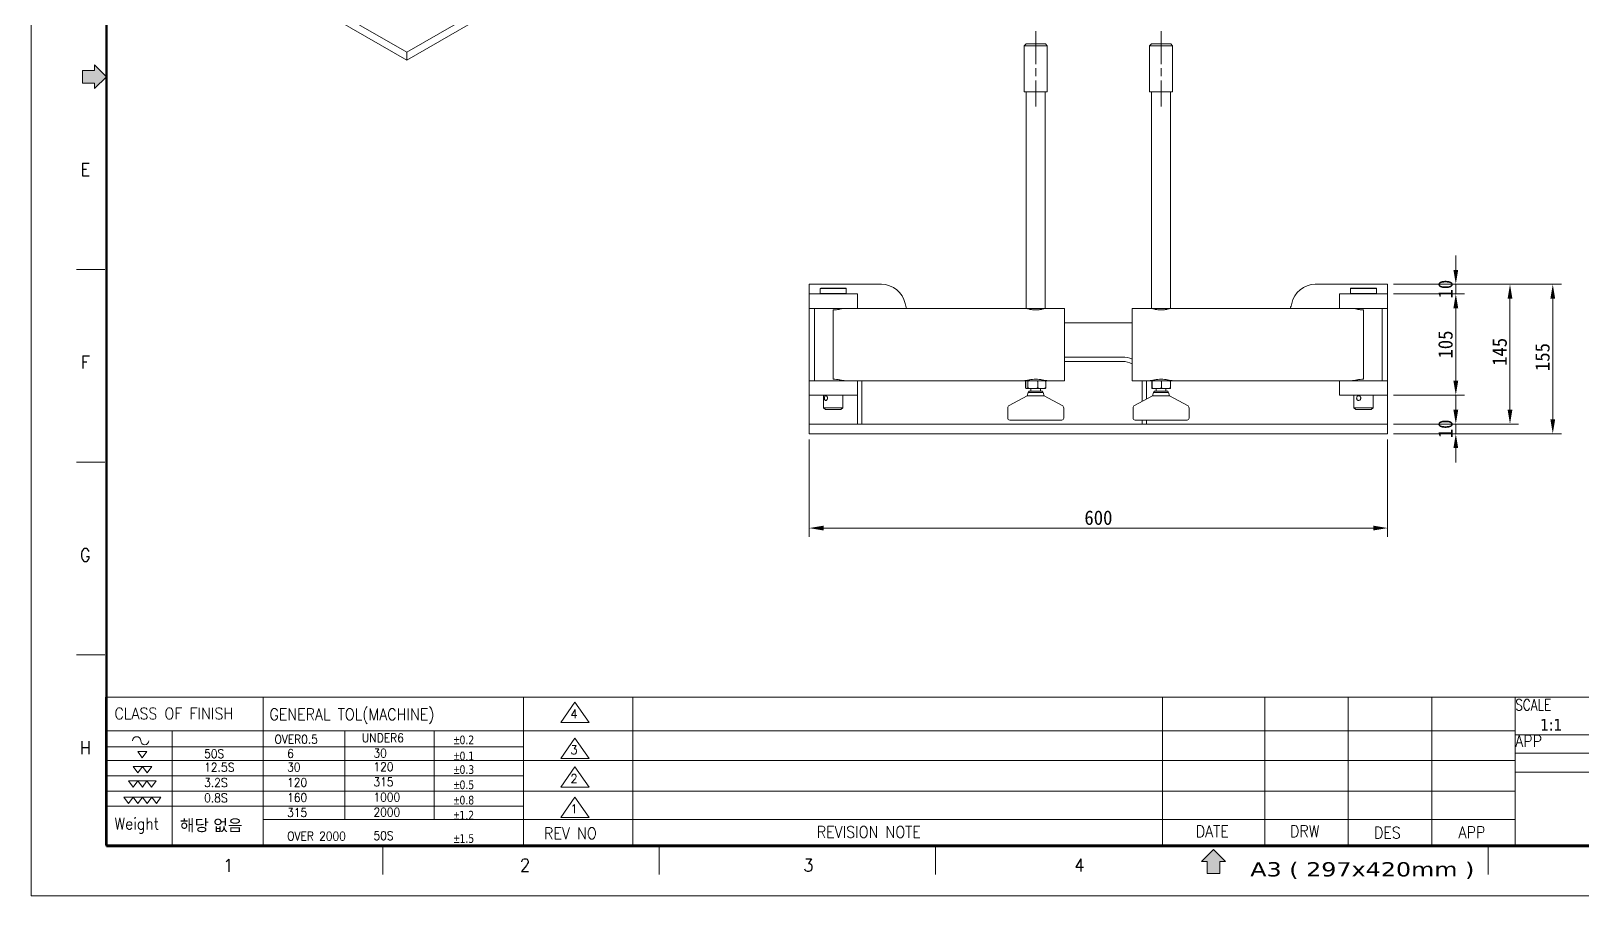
# Model space of a CAD drawing. Header units: millimetres. Extents: x 36 to 2484, y 36 to 1746.
# Drawn here: x 36 to 1646, y 36 to 933 of the extents above; entities that cross this region are included whole.
import ezdxf
from ezdxf.enums import TextEntityAlignment as Align

# ---------------------------------------------------------------- set-up
doc = ezdxf.new("R2010")
doc.units = ezdxf.units.MM
doc.header["$LTSCALE"] = 6
doc.linetypes.add('CHAIN', pattern=[0.3543, 0.2362, -0.0295, 0.0591, -0.0295])
doc.layers.get('0').update_dxf_attribs({"lineweight": 18})
for name, color, linetype, lineweight in [('SkizziergeometrieWIN-ISO', 7, 'Continuous', 50), ('가는실선_A4', 7, 'Continuous', 5), ('굵은실선_A3', 7, 'Continuous', 18), ('제목(ISO)', 7, 'Continuous', 50)]:
    doc.layers.add(name, color=color, linetype=linetype, lineweight=lineweight)
doc.layers.add('가는실선_A3', color=9, linetype='Continuous', lineweight=5, true_color=0x808080)
doc.layers.add('가는실선중심선_A3', color=1, linetype='Continuous', lineweight=5, true_color=0xff0000)
doc.styles.add('ROMANC_61', font='ROMANC.shx')
doc.styles.add('치수문자_A3(2.5)', font='')
doc.styles.add('텍스트 스타일12', font='tahoma.ttf')
doc.styles.add('텍스트 스타일171', font='ROMANC.shx', dxfattribs={"width": 0.9})
doc.styles.add('텍스트 스타일211', font='ROMANC.shx', dxfattribs={"width": 0.9})
doc.styles.add('텍스트 스타일213', font='RomanC.shx', dxfattribs={"width": 0.9})
doc.styles.add('텍스트 스타일36', font='ROMANC.shx', dxfattribs={"width": 0.941937})
doc.styles.add('텍스트 스타일42', font='tahoma.ttf', dxfattribs={"width": 1.378837})
doc.styles.add('텍스트 스타일65', font='romans.shx', dxfattribs={"width": 0.8})
doc.styles.get('치수문자_A3(2.5)').set_extended_font_data('GulimChe')
doc.dimstyles.new('치수_A3(2.5)', dxfattribs={"dimscale": 6, "dimtxt": 2.5, "dimasz": 2.5, "dimexe": 1.5, "dimexo": 1, "dimgap": 0.5, "dimtad": 1, "dimtoh": 1, "dimdec": 1, "dimrnd": 1e-08, "dimdsep": 46, "dimtxsty": '치수문자_A3(2.5)', "dimcen": 0.09, "dimdle": 10, "dimclrd": 8, "dimclre": 8, "dimclrt": 7, "dimadec": 1, "dimazin": 2, "dimtfac": 0.8, "dimtmove": 0, "dimatfit": 3, "dimfxl": 1, "dimtolj": 1, "dimtzin": 0, "dimlwd": -1, "dimlwe": -1, "dimarcsym": 0})

# ---------------------------------------------------------------- blocks, each defined once
blk = doc.blocks.new('경계 A3_경계')
blk.add_hatch(color=7).paths.add_polyline_path([(211.52, 9.9), (211.52, 11.96), (212.48, 11.96), (210.42, 14.01), (208.36, 11.96), (209.32, 11.96), (209.32, 9.9)])
at = {"layer": '가는실선_A3'}
blk.add_hatch(color=7, dxfattribs=at).paths.add_polyline_path([(14.9, 148.76), (14.9, 146.56), (16.96, 146.56), (16.96, 145.6), (19.02, 147.66), (16.96, 149.72), (16.96, 148.76)])
at = {"color": 7}
for p, q in [((16.96, 148.76), (14.9, 148.76)), ((14.9, 148.76), (14.9, 146.56)), ((16.96, 149.72), (16.96, 148.76)), ((19.02, 147.66), (16.96, 149.72)), ((16.96, 145.6), (19.02, 147.66)), ((14.9, 146.56), (16.96, 146.56)), ((16.96, 146.56), (16.96, 145.6)), ((210.42, 14.01), (208.36, 11.96)), ((212.48, 11.96), (210.42, 14.01)), ((208.36, 11.96), (209.32, 11.96)), ((209.32, 11.96), (209.32, 9.9)), ((211.52, 9.9), (211.52, 11.96)), ((211.52, 11.96), (212.48, 11.96)), ((209.32, 9.9), (211.52, 9.9))]:
    blk.add_line(p, q, dxfattribs=at)
for p, q in [((210.42, 14.01), (208.36, 11.96)), ((212.48, 11.96), (210.42, 14.01)), ((208.36, 11.96), (209.32, 11.96)), ((209.32, 11.96), (209.32, 9.9)), ((211.52, 9.9), (211.52, 11.96)), ((211.52, 11.96), (212.48, 11.96)), ((209.32, 9.9), (211.52, 9.9))]:
    blk.add_line(p, q)
at = {"layer": 'SkizziergeometrieWIN-ISO', "lineweight": 18}
for p, q in [((6, 6), (6, 291)), ((414, 6), (6, 6))]:
    blk.add_line(p, q, dxfattribs=at)
at = {"layer": '가는실선_A3', "color": 7, "lineweight": 60}
for p, q in [((19.02, 281.16), (19.02, 14.6)), ((19.02, 14.6), (401.22, 14.6))]:
    blk.add_line(p, q, dxfattribs=at)
at = {"layer": '가는실선_A3', "color": 7}
for p, q in [((14.9, 148.76), (16.96, 148.76)), ((14.9, 146.56), (14.9, 148.76)), ((16.96, 148.76), (16.96, 149.72)), ((16.96, 149.72), (19.02, 147.66)), ((19.02, 147.66), (16.96, 145.6)), ((16.96, 146.56), (14.9, 146.56)), ((16.96, 145.6), (16.96, 146.56)), ((18.75, 114.34), (13.85, 114.34)), ((18.75, 81.02), (13.85, 81.02)), ((18.75, 47.7), (13.85, 47.7)), ((18.75, 47.7), (13.85, 47.7)), ((66.79, 14.6), (66.79, 9.7)), ((66.79, 14.6), (66.79, 9.7)), ((114.57, 14.6), (114.57, 9.7)), ((162.34, 14.6), (162.34, 9.7)), ((257.9, 14.6), (257.9, 9.7))]:
    blk.add_line(p, q, dxfattribs=at)
at = {"layer": '가는실선_A3', "color": 7, "style": '텍스트 스타일36', "width": 0.941937}
for s, p in [('E', (15.38, 131.6)), ('F', (15.38, 98.28)), ('G', (15.38, 64.96)), ('H', (15.38, 31.64)), ('1', (40.11, 11.29)), ('2', (91.4, 11.34)), ('3', (140.38, 11.34)), ('4', (187.21, 11.34))]:
    blk.add_text(s, height=2.2, dxfattribs=at).set_placement(p, align=Align.MIDDLE_CENTER)
at = {"layer": '가는실선_A3', "color": 7, "style": '텍스트 스타일42', "width": 1.378315}
blk.add_text('A3 ( 297x420mm )', height=2.463, dxfattribs=at).set_placement((216.76, 9.38), (255.51, 9.38), align=Align.FIT)
blk = doc.blocks.new('제목 블록 A3_표제란')
at = {"layer": '가는실선_A4', "lineweight": 13}
for p, q in [((25.42, 38.66), (269.12, 38.66)), ((208.17, 38.66), (208.17, 13.12)), ((269.12, 38.66), (407.77, 38.63)), ((25.42, 32.81), (269.12, 32.81))]:
    blk.add_line(p, q, dxfattribs=at)
at = {"layer": '가는실선_A4'}
for p, q in [((25.42, 13.12), (25.42, 38.66)), ((52.65, 38.66), (52.65, 13.12)), ((97.69, 38.66), (97.69, 13.12)), ((106.58, 37.75), (104.15, 34.26)), ((109.02, 34.26), (106.58, 37.75)), ((116.56, 13.12), (116.56, 38.69)), ((225.83, 38.66), (225.83, 12.86)), ((240.26, 38.66), (240.26, 12.86)), ((254.69, 38.66), (254.69, 13.12)), ((36.93, 32.81), (36.93, 19.82)), ((66.8, 32.81), (66.8, 17.47)), ((82.25, 32.81), (82.25, 17.47)), ((104.15, 34.26), (109.02, 34.26)), ((97.69, 30.03), (25.42, 30.03)), ((106.58, 31.55), (104.15, 28.06)), ((109.02, 28.06), (106.58, 31.55)), ((30.98, 29.24), (32.59, 29.24)), ((31.78, 28.13), (30.98, 29.24)), ((32.59, 29.24), (31.78, 28.13)), ((104.15, 28.06), (109.02, 28.06)), ((97.69, 25.05), (25.42, 25.05)), ((29.38, 24.16), (30.98, 24.16)), ((30.18, 23.05), (29.38, 24.16)), ((30.98, 24.16), (30.18, 23.05)), ((30.19, 26.66), (31.8, 26.66)), ((30.99, 25.55), (30.19, 26.66)), ((30.98, 24.16), (32.59, 24.16)), ((31.79, 23.05), (30.98, 24.16)), ((31.8, 26.66), (30.99, 25.55)), ((32.59, 24.16), (31.79, 23.05)), ((31.8, 26.66), (33.4, 26.66)), ((32.6, 25.55), (31.8, 26.66)), ((32.59, 24.16), (34.2, 24.16)), ((33.39, 23.05), (32.59, 24.16)), ((33.4, 26.66), (32.6, 25.55)), ((34.2, 24.16), (33.39, 23.05)), ((106.58, 26.57), (104.15, 23.08)), ((109.02, 23.08), (106.58, 26.57)), ((104.15, 23.08), (109.02, 23.08)), ((97.69, 19.82), (25.42, 19.82)), ((28.59, 21.34), (30.19, 21.34)), ((29.39, 20.23), (28.59, 21.34)), ((30.19, 21.34), (29.39, 20.23)), ((30.19, 21.34), (31.8, 21.34)), ((31, 20.23), (30.19, 21.34)), ((31.8, 21.34), (31, 20.23)), ((31.8, 21.34), (33.41, 21.34)), ((32.6, 20.23), (31.8, 21.34)), ((33.41, 21.34), (32.6, 20.23)), ((33.41, 21.34), (35.01, 21.34)), ((34.21, 20.23), (33.41, 21.34)), ((35.01, 21.34), (34.21, 20.23)), ((36.93, 19.82), (36.93, 13.12)), ((106.58, 21.34), (104.15, 17.85)), ((109.02, 17.85), (106.58, 21.34)), ((104.15, 17.85), (109.02, 17.85)), ((25.42, 13.12), (407.76, 13.12)), ((208.17, 13.12), (25.42, 13.12))]:
    blk.add_line(p, q, dxfattribs=at)
at = {"layer": '가는실선_A4', "color": 7}
for p, q in [((269.12, 13.12), (269.12, 38.66)), ((269.12, 32.15), (407.77, 32.15)), ((269.09, 27.68), (25.42, 27.68)), ((407.76, 25.66), (269.12, 25.66)), ((269.12, 22.4), (25.42, 22.4)), ((269.12, 17.47), (52.65, 17.47))]:
    blk.add_line(p, q, dxfattribs=at)
at = {"layer": '가는실선_A4'}
for centre, start, end in [((30.81, 31.11), 0, 180), ((32.21, 31.11), 180, 0)]:
    blk.add_arc(centre, 0.698, start, end, dxfattribs=at)
at = {"layer": '제목(ISO)', "color": 208, "lineweight": 5, "true_color": 0x400040}
blk.add_line((269.12, 28.95), (319.29, 28.95), dxfattribs=at)
at = {"layer": '가는실선_A3', "color": 7, "style": '텍스트 스타일12'}
blk.add_attdef('질량\\P1;_001', (38.29, 15.49), '', height=2, dxfattribs=at)
at = {"layer": '가는실선_A4', "color": 7}
for s, height, style, width, p in [('SCALE', 1.911, '텍스트 스타일65', 0.8, (269.12, 36.36)), ('CLASS OF FINISH', 2, '텍스트 스타일171', 0.9, (26.97, 34.81)), ('GENERAL TOL(MACHINE)', 2, '텍스트 스타일171', 0.9, (53.76, 34.67)), ('4', 1.5, '텍스트 스타일211', 0.9, (105.83, 34.98)), ('UNDER6', 1.5, '텍스트 스타일211', 0.9, (69.75, 30.85)), ('50S', 1.5, '텍스트 스타일211', 0.9, (42.49, 28.11)), ('OVER0.5', 1.5, '텍스트 스타일211', 0.9, (54.63, 30.6)), ('6', 1.5, '텍스트 스타일211', 0.9, (56.81, 28.15)), ('30', 1.5, '텍스트 스타일211', 0.9, (71.73, 28.22)), ('3', 1.5, '텍스트 스타일211', 0.9, (105.83, 28.78)), ('APP', 2, '텍스트 스타일171', 0.9, (269.12, 30.05)), ('12.5S', 1.5, '텍스트 스타일211', 0.9, (42.49, 25.76)), ('30', 1.5, '텍스트 스타일211', 0.9, (56.81, 25.8)), ('120', 1.5, '텍스트 스타일211', 0.9, (71.73, 25.86)), ('3.2S', 1.5, '텍스트 스타일211', 0.9, (42.49, 23.12)), ('120', 1.5, '텍스트 스타일211', 0.9, (56.81, 23.16)), ('315', 1.5, '텍스트 스타일211', 0.9, (71.73, 23.23)), ('2', 1.5, '텍스트 스타일211', 0.9, (105.83, 23.8)), ('0.8S', 1.5, '텍스트 스타일211', 0.9, (42.49, 20.48)), ('160', 1.5, '텍스트 스타일211', 0.9, (56.81, 20.52)), ('1000', 1.5, '텍스트 스타일213', 0.9, (71.72, 20.59)), ('315', 1.5, '텍스트 스타일213', 0.9, (56.81, 17.94)), ('2000', 1.5, '텍스트 스타일211', 0.9, (71.72, 18.01)), ('1', 1.5, '텍스트 스타일211', 0.9, (105.83, 18.57)), ('Weight', 2, '텍스트 스타일171', 0.9, (26.97, 15.76)), ('REV NO', 2, '텍스트 스타일171', 0.9, (101.23, 14.1)), ('REVISION NOTE', 2, '텍스트 스타일171', 0.9, (148.38, 14.33)), ('DATE', 2, '텍스트 스타일171', 0.9, (213.9, 14.44)), ('DRW', 2, '텍스트 스타일171', 0.9, (230.19, 14.46)), ('DES', 2, '텍스트 스타일171', 0.9, (244.7, 14.2)), ('APP', 2, '텍스트 스타일171', 0.9, (259.32, 14.27)), ('OVER 2000', 1.5, '텍스트 스타일211', 0.9, (56.81, 13.87)), ('50S', 1.5, '텍스트 스타일211', 0.9, (71.73, 13.94))]:
    blk.add_text(s, height=height, dxfattribs=dict(at, style=style, width=width)).set_placement(p)
at = {"layer": '가는실선_A4', "color": 7, "char_height": 1.5, "attachment_point": 7, "style": 'ROMANC_61'}
for s, insert in [('\\fAIGDT|b0|i0;\\W0.90;\\H1.5000;`\\fTahoma|b0|i0;\\W0.90;\\H1.5000;0.2', (85.63, 30.47)), ('\\fAIGDT|b0|i0;\\W0.90;\\H1.5000;`\\fTahoma|b0|i0;\\W0.90;\\H1.5000;0.1', (85.63, 27.69)), ('\\fAIGDT|b0|i0;\\W0.90;\\H1.5000;`\\fTahoma|b0|i0;\\W0.90;\\H1.5000;0.3', (85.63, 25.34)), ('\\fAIGDT|b0|i0;\\W0.90;\\H1.5000;`\\fTahoma|b0|i0;\\W0.90;\\H1.5000;0.5', (85.63, 22.71)), ('\\fAIGDT|b0|i0;\\W0.90;\\H1.5000;`\\fTahoma|b0|i0;\\W0.90;\\H1.5000;0.8', (85.62, 20.06)), ('\\fAIGDT|b0|i0;\\W0.90;\\H1.5000;`\\fTahoma|b0|i0;\\W0.90;\\H1.5000;1.2', (85.62, 17.48)), ('\\fAIGDT|b0|i0;\\W0.90;\\H1.5000;`\\fTahoma|b0|i0;\\W0.90;\\H1.5000;1.5', (85.63, 13.42))]:
    blk.add_mtext(s, dxfattribs=dict(at, insert=insert))
at = {"layer": '가는실선_A4', "color": 7, "style": '텍스트 스타일12'}
blk.add_attdef('SCALE_001', (273.43, 32.87), '', height=2, dxfattribs=at)
blk.add_attdef('설명', text='', height=2, dxfattribs=at).set_placement((331.27, 35.73), align=Align.MIDDLE_LEFT)
blk.add_attdef('프로젝트', text='', height=2, dxfattribs=at).set_placement((340.77, 28.27), align=Align.MIDDLE_CENTER)
at = {"layer": '가는실선_A4', "style": '텍스트 스타일12'}
blk.add_attdef('리비전_번호', text='', height=2, dxfattribs=at).set_placement((388.38, 15.27), align=Align.MIDDLE_CENTER)
at = {"layer": '제목(ISO)', "style": '텍스트 스타일12'}
for tag, p in [('관리자', (373.93, 36.39)), ('공급업자', (383.08, 28.64))]:
    blk.add_attdef(tag, text='', height=2, dxfattribs=at).set_placement(p, align=Align.TOP_LEFT)
blk = doc.blocks.new('*D16')
at = {"layer": 'Defpoints', "color": 0, "transparency": 16777216}
for p in [(843.1, 515.6), (1443.1, 515.6), (1443.1, 417.7)]:
    blk.add_point(p, dxfattribs=at)
at = {"layer": '가는실선_A4', "color": 8, "transparency": 16777216}
for p, q in [((843.1, 509.6), (843.1, 408.7)), ((1443.1, 509.6), (1443.1, 408.7)), ((858.1, 417.7), (1428.1, 417.7))]:
    blk.add_line(p, q, dxfattribs=at)
for points in [[(858.1, 420.2), (858.1, 415.2), (843.1, 417.7)], [(1428.1, 420.2), (1428.1, 415.2), (1443.1, 417.7)]]:
    blk.add_solid(points, dxfattribs=at)
at = {"layer": '가는실선_A4', "color": 7, "transparency": 16777216, "insert": (1143.1, 428.4), "char_height": 15, "attachment_point": 5, "style": '치수문자_A3(2.5)'}
blk.add_mtext('\\A1;600', dxfattribs=at)
blk = doc.blocks.new('*D17')
at = {"layer": 'Defpoints', "color": 0, "transparency": 16777216}
for p in [(1443.1, 525.6), (1443.1, 515.6), (1513.8, 525.6)]:
    blk.add_point(p, dxfattribs=at)
at = {"layer": '가는실선_A4', "color": 8, "transparency": 16777216}
for p, q in [((1513.8, 540.6), (1513.8, 555.6)), ((1449.1, 525.6), (1522.8, 525.6)), ((1449.1, 515.6), (1522.8, 515.6)), ((1513.8, 515.6), (1513.8, 525.6)), ((1513.8, 500.6), (1513.8, 485.6))]:
    blk.add_line(p, q, dxfattribs=at)
for points in [[(1511.3, 540.6), (1516.3, 540.6), (1513.8, 525.6)], [(1511.3, 500.6), (1516.3, 500.6), (1513.8, 515.6)]]:
    blk.add_solid(points, dxfattribs=at)
at = {"layer": '가는실선_A4', "color": 7, "transparency": 16777216, "insert": (1503.1, 520.6), "char_height": 15, "attachment_point": 5, "rotation": 90, "style": '치수문자_A3(2.5)'}
blk.add_mtext('\\A1;10', dxfattribs=at)
blk = doc.blocks.new('*D18')
at = {"layer": 'Defpoints', "color": 0, "transparency": 16777216}
for p in [(1443.1, 670.6), (1570, 670.6), (1443.1, 525.6)]:
    blk.add_point(p, dxfattribs=at)
at = {"layer": '가는실선_A4', "color": 8, "transparency": 16777216}
for p, q in [((1449.1, 670.6), (1579, 670.6)), ((1570, 540.6), (1570, 655.6)), ((1449.1, 525.6), (1579, 525.6))]:
    blk.add_line(p, q, dxfattribs=at)
for points in [[(1567.5, 655.6), (1572.5, 655.6), (1570, 670.6)], [(1567.5, 540.6), (1572.5, 540.6), (1570, 525.6)]]:
    blk.add_solid(points, dxfattribs=at)
at = {"layer": '가는실선_A4', "color": 7, "transparency": 16777216, "insert": (1559.3, 600.5), "char_height": 15, "attachment_point": 5, "rotation": 90, "style": '치수문자_A3(2.5)'}
blk.add_mtext('\\A1;145', dxfattribs=at)
blk = doc.blocks.new('*D19')
at = {"layer": 'Defpoints', "color": 0, "transparency": 16777216}
for p in [(1443.1, 670.6), (1443.1, 515.6), (1614.4, 515.6)]:
    blk.add_point(p, dxfattribs=at)
at = {"layer": '가는실선_A4', "color": 8, "transparency": 16777216}
for p, q in [((1449.1, 670.6), (1623.4, 670.6)), ((1614.4, 655.6), (1614.4, 530.6)), ((1449.1, 515.6), (1623.4, 515.6))]:
    blk.add_line(p, q, dxfattribs=at)
for points in [[(1611.9, 655.6), (1616.9, 655.6), (1614.4, 670.6)], [(1611.9, 530.6), (1616.9, 530.6), (1614.4, 515.6)]]:
    blk.add_solid(points, dxfattribs=at)
at = {"layer": '가는실선_A4', "color": 7, "transparency": 16777216, "insert": (1603.7, 595.1), "char_height": 15, "attachment_point": 5, "rotation": 90, "style": '치수문자_A3(2.5)'}
blk.add_mtext('\\A1;155', dxfattribs=at)
blk = doc.blocks.new('*D35')
at = {"layer": 'Defpoints', "color": 0, "transparency": 16777216}
for p in [(1443.1, 670.6), (1443.1, 660.6), (1513.8, 670.6)]:
    blk.add_point(p, dxfattribs=at)
at = {"layer": '가는실선_A4', "color": 8, "transparency": 16777216}
for p, q in [((1513.8, 685.6), (1513.8, 700.6)), ((1449.1, 670.6), (1522.8, 670.6)), ((1449.1, 660.6), (1522.8, 660.6)), ((1513.8, 660.6), (1513.8, 670.6)), ((1513.8, 645.6), (1513.8, 630.6))]:
    blk.add_line(p, q, dxfattribs=at)
for points in [[(1511.3, 685.6), (1516.3, 685.6), (1513.8, 670.6)], [(1511.3, 645.6), (1516.3, 645.6), (1513.8, 660.6)]]:
    blk.add_solid(points, dxfattribs=at)
at = {"layer": '가는실선_A4', "color": 7, "transparency": 16777216, "insert": (1503.1, 665.6), "char_height": 15, "attachment_point": 5, "rotation": 90, "style": '치수문자_A3(2.5)'}
blk.add_mtext('\\A1;10', dxfattribs=at)
blk = doc.blocks.new('*D36')
at = {"layer": 'Defpoints', "color": 0, "transparency": 16777216}
for p in [(1443.1, 660.6), (1443.1, 555.6), (1513.8, 555.6)]:
    blk.add_point(p, dxfattribs=at)
at = {"layer": '가는실선_A4', "color": 8, "transparency": 16777216}
for p, q in [((1449.1, 660.6), (1522.8, 660.6)), ((1513.8, 645.6), (1513.8, 570.6)), ((1449.1, 555.6), (1522.8, 555.6))]:
    blk.add_line(p, q, dxfattribs=at)
for points in [[(1511.3, 645.6), (1516.3, 645.6), (1513.8, 660.6)], [(1511.3, 570.6), (1516.3, 570.6), (1513.8, 555.6)]]:
    blk.add_solid(points, dxfattribs=at)
at = {"layer": '가는실선_A4', "color": 7, "transparency": 16777216, "insert": (1503.1, 608.1), "char_height": 15, "attachment_point": 5, "rotation": 90, "style": '치수문자_A3(2.5)'}
blk.add_mtext('\\A1;105', dxfattribs=at)

msp = doc.modelspace()

# ---------------------------------------------------------------- linework, layer by layer
at = {"layer": '가는실선중심선_A3', "linetype": 'CHAIN', "ltscale": 23.990969}
for p, q in [((1078.072, 933.132), (1078.072, 855.132)), ((1208.072, 933.132), (1208.072, 855.132))]:
    msp.add_line(p, q, dxfattribs=at)
at = {"layer": '굵은실선_A3'}
for p, q in [((425.645, 903.119), (849.909, 1148.068)), ((425.645, 911.284), (589.329, 1005.787)), ((326.65, 968.439), (425.645, 911.284)), ((326.65, 960.274), (425.645, 903.119)), ((1068.072, 920.132), (1066.072, 918.132)), ((1090.072, 918.132), (1066.072, 918.132)), ((1066.072, 918.132), (1066.072, 870.132)), ((1068.072, 920.132), (1088.072, 920.132)), ((1088.072, 920.132), (1090.072, 918.132)), ((1090.072, 918.132), (1090.072, 870.132)), ((1198.072, 920.132), (1196.072, 918.132)), ((1220.072, 918.132), (1196.072, 918.132)), ((1196.072, 918.132), (1196.072, 870.132)), ((1198.072, 920.132), (1218.072, 920.132)), ((1218.072, 920.132), (1220.072, 918.132)), ((1220.072, 918.132), (1220.072, 870.132)), ((425.645, 903.119), (425.645, 911.284)), ((1090.072, 870.132), (1066.072, 870.132)), ((1068.251, 645.609), (1068.251, 870.132)), ((1087.892, 645.609), (1087.892, 870.132)), ((1220.072, 870.132), (1196.072, 870.132)), ((1198.251, 645.609), (1198.251, 870.132)), ((1217.892, 645.609), (1217.892, 870.132)), ((843.072, 670.609), (843.072, 660.609)), ((843.072, 670.609), (851.072, 670.609)), ((843.072, 645.609), (843.072, 660.609)), ((843.072, 660.609), (893.072, 660.609)), ((918.072, 670.609), (851.072, 670.609)), ((855.072, 666.609), (854.572, 666.109)), ((881.572, 666.109), (854.572, 666.109)), ((854.572, 666.109), (854.572, 661.109)), ((854.572, 661.109), (881.572, 661.109)), ((855.072, 660.609), (854.572, 661.109)), ((855.072, 666.609), (881.072, 666.609)), ((881.072, 666.609), (881.572, 666.109)), ((881.072, 660.609), (881.572, 661.109)), ((881.572, 666.109), (881.572, 661.109)), ((893.072, 645.609), (893.072, 660.609)), ((1435.072, 670.609), (1368.072, 670.609)), ((1393.072, 645.609), (1393.072, 660.609)), ((1393.072, 660.609), (1443.072, 660.609)), ((1405.072, 666.609), (1404.572, 666.109)), ((1431.572, 666.109), (1404.572, 666.109)), ((1404.572, 666.109), (1404.572, 661.109)), ((1404.572, 661.109), (1431.572, 661.109)), ((1405.072, 660.609), (1404.572, 661.109)), ((1405.072, 666.609), (1431.072, 666.609)), ((1431.072, 666.609), (1431.572, 666.109)), ((1431.072, 660.609), (1431.572, 661.109)), ((1431.572, 666.109), (1431.572, 661.109)), ((1435.072, 670.609), (1443.072, 670.609)), ((1443.072, 660.609), (1443.072, 670.609)), ((1443.072, 645.609), (1443.072, 660.609)), ((843.072, 645.609), (843.072, 570.609)), ((843.072, 645.609), (888.437, 645.609)), ((848.772, 570.609), (848.772, 645.609)), ((868.072, 637.609), (868.072, 644.009)), ((1065.334, 645.609), (888.437, 645.609)), ((1090.809, 645.609), (1065.334, 645.609)), ((1108.072, 645.609), (1090.809, 645.609)), ((1108.072, 637.609), (1108.072, 645.609)), ((1178.072, 645.609), (1195.334, 645.609)), ((1178.072, 645.609), (1178.072, 637.609)), ((1220.809, 645.609), (1195.334, 645.609)), ((1220.809, 645.609), (1397.706, 645.609)), ((1397.706, 645.609), (1443.072, 645.609)), ((1418.072, 644.009), (1418.072, 637.609)), ((1437.372, 570.609), (1437.372, 645.609)), ((1443.072, 570.609), (1443.072, 645.609)), ((868.072, 637.609), (868.072, 578.609)), ((1108.072, 637.609), (1108.072, 578.609)), ((1108.072, 630.609), (1178.072, 630.609)), ((1178.072, 578.609), (1178.072, 637.609)), ((1418.072, 578.609), (1418.072, 637.609)), ((1108.072, 595.109), (1168.072, 595.109)), ((1168.072, 590.609), (1108.072, 590.609)), ((843.072, 555.609), (843.072, 570.609)), ((843.072, 570.609), (888.437, 570.609)), ((868.072, 572.209), (868.072, 578.609)), ((1065.334, 570.609), (888.437, 570.609)), ((893.072, 555.609), (893.072, 570.609)), ((897.572, 570.109), (897.572, 525.609)), ((1065.334, 570.609), (1090.809, 570.609)), ((1067.569, 563.609), (1067.569, 569.609)), ((1067.709, 563.609), (1067.709, 569.609)), ((1069.773, 563.609), (1069.773, 569.609)), ((1080.135, 563.609), (1080.135, 569.609)), ((1088.434, 563.609), (1088.434, 569.609)), ((1088.574, 563.609), (1088.574, 569.609)), ((1108.072, 570.609), (1090.809, 570.609)), ((1108.072, 570.609), (1108.072, 578.609)), ((1178.072, 578.609), (1178.072, 570.609)), ((1178.072, 570.609), (1195.334, 570.609)), ((1188.572, 549.041), (1188.572, 570.109)), ((1193.072, 570.109), (1193.072, 551.432)), ((1195.334, 570.609), (1220.809, 570.609)), ((1198.407, 563.609), (1198.407, 569.609)), ((1198.744, 563.609), (1198.744, 569.609)), ((1208.409, 563.609), (1208.409, 569.609)), ((1217.736, 563.609), (1217.736, 569.609)), ((1220.809, 570.609), (1397.706, 570.609)), ((1393.072, 555.609), (1393.072, 570.609)), ((1397.706, 570.609), (1443.072, 570.609)), ((1418.072, 578.609), (1418.072, 572.209)), ((1443.072, 555.609), (1443.072, 570.609)), ((843.072, 555.609), (843.072, 525.609)), ((843.072, 555.609), (893.072, 555.609)), ((858.072, 555.609), (858.072, 542.609)), ((878.072, 555.609), (878.072, 542.609)), ((893.072, 525.609), (893.072, 555.609)), ((1069.297, 554.739), (1050.664, 544.84)), ((1068.172, 562.609), (1068.132, 562.609)), ((1069.31, 562.609), (1068.172, 562.609)), ((1070.297, 558.239), (1069.297, 554.739)), ((1086.847, 554.739), (1069.297, 554.739)), ((1072.097, 562.609), (1069.31, 562.609)), ((1071.182, 559.739), (1070.297, 558.239)), ((1085.847, 558.239), (1070.297, 558.239)), ((1084.962, 559.739), (1071.182, 559.739)), ((1077.811, 562.609), (1072.097, 562.609)), ((1073.046, 559.739), (1073.046, 562.609)), ((1081.997, 562.609), (1077.811, 562.609)), ((1086.572, 562.609), (1081.997, 562.609)), ((1083.097, 559.739), (1083.097, 562.609)), ((1084.962, 559.739), (1085.847, 558.239)), ((1085.847, 558.239), (1086.847, 554.739)), ((1087.971, 562.609), (1086.572, 562.609)), ((1086.847, 554.739), (1105.479, 544.84)), ((1088.012, 562.609), (1087.971, 562.609)), ((1199.297, 554.739), (1180.664, 544.84)), ((1198.669, 562.609), (1198.483, 562.609)), ((1200.912, 562.609), (1198.669, 562.609)), ((1200.297, 558.239), (1199.297, 554.739)), ((1216.847, 554.739), (1199.297, 554.739)), ((1201.182, 559.739), (1200.297, 558.239)), ((1215.847, 558.239), (1200.297, 558.239)), ((1206.241, 562.609), (1200.912, 562.609)), ((1214.962, 559.739), (1201.182, 559.739)), ((1203.046, 559.739), (1203.046, 562.609)), ((1210.501, 562.609), (1206.241, 562.609)), ((1215.644, 562.609), (1210.501, 562.609)), ((1213.097, 559.739), (1213.097, 562.609)), ((1214.962, 559.739), (1215.847, 558.239)), ((1217.66, 562.609), (1215.644, 562.609)), ((1215.847, 558.239), (1216.847, 554.739)), ((1216.847, 554.739), (1235.479, 544.84)), ((1393.072, 555.609), (1443.072, 555.609)), ((1408.072, 555.609), (1408.072, 542.609)), ((1428.072, 555.609), (1428.072, 542.609)), ((1443.072, 525.609), (1443.072, 555.609)), ((858.072, 542.609), (878.072, 542.609)), ((860.072, 540.609), (858.072, 542.609)), ((876.072, 540.609), (860.072, 540.609)), ((876.072, 540.609), (878.072, 542.609)), ((1049.072, 531.739), (1049.072, 542.191)), ((1107.072, 531.739), (1107.072, 542.191)), ((1179.072, 531.739), (1179.072, 542.191)), ((1237.072, 531.739), (1237.072, 542.191)), ((1408.072, 542.609), (1428.072, 542.609)), ((1410.072, 540.609), (1408.072, 542.609)), ((1426.072, 540.609), (1410.072, 540.609)), ((1426.072, 540.609), (1428.072, 542.609)), ((843.072, 525.609), (1443.072, 525.609)), ((843.072, 515.609), (843.072, 525.609)), ((843.072, 515.609), (1443.072, 515.609)), ((1105.072, 529.739), (1051.072, 529.739)), ((1235.072, 529.739), (1181.072, 529.739)), ((1188.572, 525.609), (1188.572, 529.739)), ((1193.072, 529.739), (1193.072, 525.609)), ((1443.072, 515.609), (1443.072, 525.609))]:
    msp.add_line(p, q, dxfattribs=at)
for centre, radius, start, end in [((918.072, 645.609), 25, 11.536959, 90), ((1368.072, 645.609), 25, 90, 168.463041), ((967.061, 655.609), 25, 191.536959, 203.578178), ((1319.082, 655.609), 25, 336.421822, 348.463041), ((1168.072, 570.109), 25, 66.421822, 90), ((1168.072, 570.109), 20.5, 60.803596, 90), ((918.072, 570.109), 25, 178.854008, 180), ((918.072, 570.109), 20.5, 178.602403, 180), ((1168.072, 570.109), 20.5, 0, 1.397597), ((1168.072, 570.109), 25, 0, 1.145992), ((1052.072, 542.191), 3, 117.98051, 180), ((1051.072, 531.739), 2, 180, 270), ((1105.072, 531.739), 2, 270, 0), ((1104.072, 542.191), 3, 0, 62.01949), ((1182.072, 542.191), 3, 117.98051, 180), ((1181.072, 531.739), 2, 180, 270), ((1235.072, 531.739), 2, 270, 0), ((1234.072, 542.191), 3, 0, 62.01949)]:
    msp.add_arc(centre, radius, start, end, dxfattribs=at)
for points, knots in [([(880.809, 645.609), (879.121, 645.609), (877.097, 645.189), (873.813, 644.574), (872.671, 644.372), (870.367, 644.089), (869.205, 644.009), (868.072, 644.009)], [1.34770368, 1.34770368, 1.34770368, 1.34770368, 2.0209987, 2.0209987, 2.36108009, 2.36108009, 2.70116147, 2.70116147, 2.70116147, 2.70116147]), ([(1090.809, 645.609), (1089.121, 645.609), (1087.097, 645.189), (1083.813, 644.574), (1082.671, 644.372), (1080.367, 644.089), (1079.205, 644.009), (1076.938, 644.009), (1075.776, 644.089), (1073.472, 644.372), (1072.33, 644.574), (1069.046, 645.189), (1067.022, 645.609), (1065.334, 645.609)], [1.34770368, 1.34770368, 1.34770368, 1.34770368, 2.0209987, 2.0209987, 2.36108009, 2.36108009, 2.70116147, 2.70116147, 3.04124286, 3.04124286, 3.38132424, 3.38132424, 4.05461926, 4.05461926, 4.05461926, 4.05461926]), ([(1220.809, 645.609), (1219.121, 645.609), (1217.097, 645.189), (1213.813, 644.574), (1212.671, 644.372), (1210.367, 644.089), (1209.205, 644.009), (1206.938, 644.009), (1205.776, 644.089), (1203.472, 644.372), (1202.33, 644.574), (1199.046, 645.189), (1197.022, 645.609), (1195.334, 645.609)], [1.34770368, 1.34770368, 1.34770368, 1.34770368, 2.0209987, 2.0209987, 2.36108009, 2.36108009, 2.70116147, 2.70116147, 3.04124286, 3.04124286, 3.38132424, 3.38132424, 4.05461926, 4.05461926, 4.05461926, 4.05461926]), ([(1418.072, 644.009), (1416.938, 644.009), (1415.776, 644.089), (1413.472, 644.372), (1412.33, 644.574), (1409.046, 645.189), (1407.022, 645.609), (1405.334, 645.609)], [2.70116147, 2.70116147, 2.70116147, 2.70116147, 3.04124286, 3.04124286, 3.38132424, 3.38132424, 4.05461926, 4.05461926, 4.05461926, 4.05461926]), ([(868.072, 572.209), (869.205, 572.209), (870.367, 572.13), (872.671, 571.846), (873.813, 571.645), (877.097, 571.029), (879.121, 570.609), (880.809, 570.609)], [-2.70116147, -2.70116147, -2.70116147, -2.70116147, -2.36108009, -2.36108009, -2.0209987, -2.0209987, -1.34770368, -1.34770368, -1.34770368, -1.34770368]), ([(1065.334, 570.609), (1067.022, 570.609), (1069.046, 571.029), (1072.33, 571.645), (1073.472, 571.846), (1075.776, 572.13), (1076.938, 572.209), (1079.205, 572.209), (1080.367, 572.13), (1082.671, 571.846), (1083.813, 571.645), (1087.097, 571.029), (1089.121, 570.609), (1090.809, 570.609)], [-4.05461926, -4.05461926, -4.05461926, -4.05461926, -3.38132424, -3.38132424, -3.04124286, -3.04124286, -2.70116147, -2.70116147, -2.36108009, -2.36108009, -2.0209987, -2.0209987, -1.34770368, -1.34770368, -1.34770368, -1.34770368]), ([(1067.569, 569.609), (1067.569, 569.653), (1067.571, 569.705), (1067.577, 569.794), (1067.582, 569.847), (1067.603, 570.006), (1067.631, 570.115), (1067.699, 570.313), (1067.756, 570.406), (1067.905, 570.575), (1068.028, 570.609), (1068.132, 570.609)], [0.554220145, 0.554220145, 0.554220145, 0.554220145, 0.567366488, 0.567366488, 0.581955206, 0.581955206, 0.622529319, 0.622529319, 0.689105249, 0.689105249, 0.824612303, 0.824612303, 0.824612303, 0.824612303]), ([(1068.132, 562.609), (1068.028, 562.609), (1067.905, 562.643), (1067.756, 562.812), (1067.699, 562.906), (1067.631, 563.103), (1067.603, 563.212), (1067.582, 563.371), (1067.577, 563.424), (1067.571, 563.513), (1067.569, 563.565), (1067.569, 563.609)], [-1.933052593, -1.933052593, -1.933052593, -1.933052593, -1.797545539, -1.797545539, -1.730969609, -1.730969609, -1.690395496, -1.690395496, -1.675806778, -1.675806778, -1.662660435, -1.662660435, -1.662660435, -1.662660435]), ([(1067.709, 569.609), (1067.709, 569.653), (1067.711, 569.705), (1067.715, 569.794), (1067.72, 569.847), (1067.737, 570.006), (1067.76, 570.115), (1067.816, 570.313), (1067.863, 570.406), (1067.985, 570.575), (1068.087, 570.609), (1068.172, 570.609)], [0.554220145, 0.554220145, 0.554220145, 0.554220145, 0.567366488, 0.567366488, 0.581955206, 0.581955206, 0.622529319, 0.622529319, 0.689105249, 0.689105249, 0.824612303, 0.824612303, 0.824612303, 0.824612303]), ([(1068.172, 562.609), (1068.087, 562.609), (1067.985, 562.643), (1067.863, 562.812), (1067.816, 562.906), (1067.76, 563.103), (1067.737, 563.212), (1067.72, 563.371), (1067.715, 563.424), (1067.711, 563.513), (1067.709, 563.565), (1067.709, 563.609)], [-1.933052593, -1.933052593, -1.933052593, -1.933052593, -1.797545539, -1.797545539, -1.730969609, -1.730969609, -1.690395496, -1.690395496, -1.675806778, -1.675806778, -1.662660435, -1.662660435, -1.662660435, -1.662660435]), ([(1069.31, 570.609), (1069.395, 570.609), (1069.497, 570.575), (1069.619, 570.406), (1069.666, 570.313), (1069.722, 570.115), (1069.745, 570.006), (1069.762, 569.847), (1069.767, 569.794), (1069.771, 569.705), (1069.773, 569.653), (1069.773, 569.609)], [-0.824612303, -0.824612303, -0.824612303, -0.824612303, -0.689105249, -0.689105249, -0.622529319, -0.622529319, -0.581955206, -0.581955206, -0.567366488, -0.567366488, -0.554220145, -0.554220145, -0.554220145, -0.554220145]), ([(1069.773, 563.609), (1069.773, 563.565), (1069.771, 563.513), (1069.767, 563.424), (1069.762, 563.371), (1069.745, 563.212), (1069.722, 563.103), (1069.666, 562.906), (1069.619, 562.812), (1069.497, 562.643), (1069.395, 562.609), (1069.31, 562.609)], [-0.554220145, -0.554220145, -0.554220145, -0.554220145, -0.541073802, -0.541073802, -0.526485084, -0.526485084, -0.485910971, -0.485910971, -0.41933504, -0.41933504, -0.283827987, -0.283827987, -0.283827987, -0.283827987]), ([(1069.773, 569.609), (1069.773, 569.653), (1069.78, 569.705), (1069.803, 569.794), (1069.825, 569.847), (1069.914, 570.006), (1070.027, 570.115), (1070.308, 570.313), (1070.544, 570.406), (1071.16, 570.575), (1071.671, 570.609), (1072.097, 570.609)], [0.554220145, 0.554220145, 0.554220145, 0.554220145, 0.567366488, 0.567366488, 0.581955206, 0.581955206, 0.622529319, 0.622529319, 0.689105249, 0.689105249, 0.824612303, 0.824612303, 0.824612303, 0.824612303]), ([(1072.097, 562.609), (1071.671, 562.609), (1071.16, 562.643), (1070.544, 562.812), (1070.308, 562.906), (1070.027, 563.103), (1069.914, 563.212), (1069.825, 563.371), (1069.803, 563.424), (1069.78, 563.513), (1069.773, 563.565), (1069.773, 563.609)], [-1.933052593, -1.933052593, -1.933052593, -1.933052593, -1.797545539, -1.797545539, -1.730969609, -1.730969609, -1.690395496, -1.690395496, -1.675806778, -1.675806778, -1.662660435, -1.662660435, -1.662660435, -1.662660435]), ([(1077.811, 570.609), (1078.237, 570.609), (1078.748, 570.575), (1079.364, 570.406), (1079.6, 570.313), (1079.881, 570.115), (1079.994, 570.006), (1080.082, 569.847), (1080.105, 569.794), (1080.128, 569.705), (1080.135, 569.653), (1080.135, 569.609)], [-0.824612303, -0.824612303, -0.824612303, -0.824612303, -0.689105249, -0.689105249, -0.622529319, -0.622529319, -0.581955206, -0.581955206, -0.567366488, -0.567366488, -0.554220145, -0.554220145, -0.554220145, -0.554220145]), ([(1080.135, 563.609), (1080.135, 563.565), (1080.128, 563.513), (1080.105, 563.424), (1080.082, 563.371), (1079.994, 563.212), (1079.881, 563.103), (1079.6, 562.906), (1079.364, 562.812), (1078.748, 562.643), (1078.237, 562.609), (1077.811, 562.609)], [-0.554220145, -0.554220145, -0.554220145, -0.554220145, -0.541073802, -0.541073802, -0.526485084, -0.526485084, -0.485910971, -0.485910971, -0.41933504, -0.41933504, -0.283827987, -0.283827987, -0.283827987, -0.283827987]), ([(1080.135, 569.609), (1080.135, 569.653), (1080.141, 569.705), (1080.16, 569.794), (1080.177, 569.847), (1080.248, 570.006), (1080.339, 570.115), (1080.564, 570.313), (1080.753, 570.406), (1081.246, 570.575), (1081.655, 570.609), (1081.997, 570.609)], [0.554220145, 0.554220145, 0.554220145, 0.554220145, 0.567366488, 0.567366488, 0.581955206, 0.581955206, 0.622529319, 0.622529319, 0.689105249, 0.689105249, 0.824612303, 0.824612303, 0.824612303, 0.824612303]), ([(1081.997, 562.609), (1081.655, 562.609), (1081.246, 562.643), (1080.753, 562.812), (1080.564, 562.906), (1080.339, 563.103), (1080.248, 563.212), (1080.177, 563.371), (1080.16, 563.424), (1080.141, 563.513), (1080.135, 563.565), (1080.135, 563.609)], [-1.933052593, -1.933052593, -1.933052593, -1.933052593, -1.797545539, -1.797545539, -1.730969609, -1.730969609, -1.690395496, -1.690395496, -1.675806778, -1.675806778, -1.662660435, -1.662660435, -1.662660435, -1.662660435]), ([(1086.572, 570.609), (1086.914, 570.609), (1087.323, 570.575), (1087.817, 570.406), (1088.005, 570.313), (1088.23, 570.115), (1088.321, 570.006), (1088.392, 569.847), (1088.41, 569.794), (1088.429, 569.705), (1088.434, 569.653), (1088.434, 569.609)], [-0.824612303, -0.824612303, -0.824612303, -0.824612303, -0.689105249, -0.689105249, -0.622529319, -0.622529319, -0.581955206, -0.581955206, -0.567366488, -0.567366488, -0.554220145, -0.554220145, -0.554220145, -0.554220145]), ([(1088.434, 563.609), (1088.434, 563.565), (1088.429, 563.513), (1088.41, 563.424), (1088.392, 563.371), (1088.321, 563.212), (1088.23, 563.103), (1088.005, 562.906), (1087.817, 562.812), (1087.323, 562.643), (1086.914, 562.609), (1086.572, 562.609)], [-0.554220145, -0.554220145, -0.554220145, -0.554220145, -0.541073802, -0.541073802, -0.526485084, -0.526485084, -0.485910971, -0.485910971, -0.41933504, -0.41933504, -0.283827987, -0.283827987, -0.283827987, -0.283827987]), ([(1088.434, 569.609), (1088.434, 569.653), (1088.433, 569.705), (1088.428, 569.794), (1088.424, 569.847), (1088.406, 570.006), (1088.383, 570.115), (1088.327, 570.313), (1088.281, 570.406), (1088.158, 570.575), (1088.056, 570.609), (1087.971, 570.609)], [0.554220145, 0.554220145, 0.554220145, 0.554220145, 0.567366488, 0.567366488, 0.581955206, 0.581955206, 0.622529319, 0.622529319, 0.689105249, 0.689105249, 0.824612303, 0.824612303, 0.824612303, 0.824612303]), ([(1087.971, 562.609), (1088.056, 562.609), (1088.158, 562.643), (1088.281, 562.812), (1088.327, 562.906), (1088.383, 563.103), (1088.406, 563.212), (1088.424, 563.371), (1088.428, 563.424), (1088.433, 563.513), (1088.434, 563.565), (1088.434, 563.609)], [-1.933052593, -1.933052593, -1.933052593, -1.933052593, -1.797545539, -1.797545539, -1.730969609, -1.730969609, -1.690395496, -1.690395496, -1.675806778, -1.675806778, -1.662660435, -1.662660435, -1.662660435, -1.662660435]), ([(1088.574, 569.609), (1088.574, 569.653), (1088.572, 569.705), (1088.567, 569.794), (1088.561, 569.847), (1088.54, 570.006), (1088.513, 570.115), (1088.444, 570.313), (1088.387, 570.406), (1088.238, 570.575), (1088.115, 570.609), (1088.012, 570.609)], [0.554220145, 0.554220145, 0.554220145, 0.554220145, 0.567366488, 0.567366488, 0.581955206, 0.581955206, 0.622529319, 0.622529319, 0.689105249, 0.689105249, 0.824612303, 0.824612303, 0.824612303, 0.824612303]), ([(1088.012, 562.609), (1088.115, 562.609), (1088.238, 562.643), (1088.387, 562.812), (1088.444, 562.906), (1088.513, 563.103), (1088.54, 563.212), (1088.561, 563.371), (1088.567, 563.424), (1088.572, 563.513), (1088.574, 563.565), (1088.574, 563.609)], [-1.933052593, -1.933052593, -1.933052593, -1.933052593, -1.797545539, -1.797545539, -1.730969609, -1.730969609, -1.690395496, -1.690395496, -1.675806778, -1.675806778, -1.662660435, -1.662660435, -1.662660435, -1.662660435]), ([(1088.385, 570.096), (1088.436, 570.035), (1088.483, 569.964), (1088.533, 569.847), (1088.551, 569.794), (1088.569, 569.705), (1088.574, 569.653), (1088.574, 569.609)], [-0.6078382746, -0.6078382746, -0.6078382746, -0.6078382746, -0.581955206, -0.581955206, -0.5673664881, -0.5673664881, -0.5542201449, -0.5542201449, -0.5542201449, -0.5542201449]), ([(1088.574, 563.609), (1088.574, 563.565), (1088.569, 563.513), (1088.551, 563.424), (1088.533, 563.371), (1088.483, 563.255), (1088.436, 563.183), (1088.385, 563.122)], [-0.5542201449, -0.5542201449, -0.5542201449, -0.5542201449, -0.5410738017, -0.5410738017, -0.5264850838, -0.5264850838, -0.5006020152, -0.5006020152, -0.5006020152, -0.5006020152]), ([(1195.334, 570.609), (1197.022, 570.609), (1199.046, 571.029), (1202.33, 571.645), (1203.472, 571.846), (1205.776, 572.13), (1206.938, 572.209), (1209.205, 572.209), (1210.367, 572.13), (1212.671, 571.846), (1213.813, 571.645), (1217.097, 571.029), (1219.121, 570.609), (1220.809, 570.609)], [-4.05461926, -4.05461926, -4.05461926, -4.05461926, -3.38132424, -3.38132424, -3.04124286, -3.04124286, -2.70116147, -2.70116147, -2.36108009, -2.36108009, -2.0209987, -2.0209987, -1.34770368, -1.34770368, -1.34770368, -1.34770368]), ([(1198.407, 569.609), (1198.407, 569.653), (1198.407, 569.705), (1198.408, 569.794), (1198.409, 569.847), (1198.412, 570.006), (1198.416, 570.115), (1198.425, 570.313), (1198.432, 570.406), (1198.452, 570.575), (1198.469, 570.609), (1198.483, 570.609)], [0.554220145, 0.554220145, 0.554220145, 0.554220145, 0.567366488, 0.567366488, 0.581955206, 0.581955206, 0.622529319, 0.622529319, 0.689105249, 0.689105249, 0.824612303, 0.824612303, 0.824612303, 0.824612303]), ([(1198.483, 562.609), (1198.469, 562.609), (1198.452, 562.643), (1198.432, 562.812), (1198.425, 562.906), (1198.416, 563.103), (1198.412, 563.212), (1198.409, 563.371), (1198.408, 563.424), (1198.407, 563.513), (1198.407, 563.565), (1198.407, 563.609)], [-1.933052593, -1.933052593, -1.933052593, -1.933052593, -1.797545539, -1.797545539, -1.730969609, -1.730969609, -1.690395496, -1.690395496, -1.675806778, -1.675806778, -1.662660435, -1.662660435, -1.662660435, -1.662660435]), ([(1198.669, 570.609), (1198.683, 570.609), (1198.699, 570.575), (1198.719, 570.406), (1198.727, 570.313), (1198.736, 570.115), (1198.74, 570.006), (1198.743, 569.847), (1198.743, 569.794), (1198.744, 569.705), (1198.744, 569.653), (1198.744, 569.609)], [-0.824612303, -0.824612303, -0.824612303, -0.824612303, -0.689105249, -0.689105249, -0.622529319, -0.622529319, -0.581955206, -0.581955206, -0.567366488, -0.567366488, -0.554220145, -0.554220145, -0.554220145, -0.554220145]), ([(1198.744, 563.609), (1198.744, 563.565), (1198.744, 563.513), (1198.743, 563.424), (1198.743, 563.371), (1198.74, 563.212), (1198.736, 563.103), (1198.727, 562.906), (1198.719, 562.812), (1198.699, 562.643), (1198.683, 562.609), (1198.669, 562.609)], [-0.554220145, -0.554220145, -0.554220145, -0.554220145, -0.541073802, -0.541073802, -0.526485084, -0.526485084, -0.485910971, -0.485910971, -0.41933504, -0.41933504, -0.283827987, -0.283827987, -0.283827987, -0.283827987]), ([(1198.744, 569.609), (1198.744, 569.653), (1198.751, 569.705), (1198.773, 569.794), (1198.794, 569.847), (1198.876, 570.006), (1198.982, 570.115), (1199.244, 570.313), (1199.464, 570.406), (1200.038, 570.575), (1200.514, 570.609), (1200.912, 570.609)], [0.554220145, 0.554220145, 0.554220145, 0.554220145, 0.567366488, 0.567366488, 0.581955206, 0.581955206, 0.622529319, 0.622529319, 0.689105249, 0.689105249, 0.824612303, 0.824612303, 0.824612303, 0.824612303]), ([(1200.912, 562.609), (1200.514, 562.609), (1200.038, 562.643), (1199.464, 562.812), (1199.244, 562.906), (1198.982, 563.103), (1198.876, 563.212), (1198.794, 563.371), (1198.773, 563.424), (1198.751, 563.513), (1198.744, 563.565), (1198.744, 563.609)], [-1.933052593, -1.933052593, -1.933052593, -1.933052593, -1.797545539, -1.797545539, -1.730969609, -1.730969609, -1.690395496, -1.690395496, -1.675806778, -1.675806778, -1.662660435, -1.662660435, -1.662660435, -1.662660435]), ([(1206.241, 570.609), (1206.639, 570.609), (1207.115, 570.575), (1207.69, 570.406), (1207.909, 570.313), (1208.172, 570.115), (1208.277, 570.006), (1208.36, 569.847), (1208.38, 569.794), (1208.402, 569.705), (1208.409, 569.653), (1208.409, 569.609)], [-0.824612303, -0.824612303, -0.824612303, -0.824612303, -0.689105249, -0.689105249, -0.622529319, -0.622529319, -0.581955206, -0.581955206, -0.567366488, -0.567366488, -0.554220145, -0.554220145, -0.554220145, -0.554220145]), ([(1208.409, 563.609), (1208.409, 563.565), (1208.402, 563.513), (1208.38, 563.424), (1208.36, 563.371), (1208.277, 563.212), (1208.172, 563.103), (1207.909, 562.906), (1207.69, 562.812), (1207.115, 562.643), (1206.639, 562.609), (1206.241, 562.609)], [-0.554220145, -0.554220145, -0.554220145, -0.554220145, -0.541073802, -0.541073802, -0.526485084, -0.526485084, -0.485910971, -0.485910971, -0.41933504, -0.41933504, -0.283827987, -0.283827987, -0.283827987, -0.283827987]), ([(1208.409, 569.609), (1208.409, 569.653), (1208.415, 569.705), (1208.436, 569.794), (1208.456, 569.847), (1208.536, 570.006), (1208.638, 570.115), (1208.891, 570.313), (1209.103, 570.406), (1209.657, 570.575), (1210.117, 570.609), (1210.501, 570.609)], [0.554220145, 0.554220145, 0.554220145, 0.554220145, 0.567366488, 0.567366488, 0.581955206, 0.581955206, 0.622529319, 0.622529319, 0.689105249, 0.689105249, 0.824612303, 0.824612303, 0.824612303, 0.824612303]), ([(1210.501, 562.609), (1210.117, 562.609), (1209.657, 562.643), (1209.103, 562.812), (1208.891, 562.906), (1208.638, 563.103), (1208.536, 563.212), (1208.456, 563.371), (1208.436, 563.424), (1208.415, 563.513), (1208.409, 563.565), (1208.409, 563.609)], [-1.933052593, -1.933052593, -1.933052593, -1.933052593, -1.797545539, -1.797545539, -1.730969609, -1.730969609, -1.690395496, -1.690395496, -1.675806778, -1.675806778, -1.662660435, -1.662660435, -1.662660435, -1.662660435]), ([(1215.644, 570.609), (1216.028, 570.609), (1216.488, 570.575), (1217.042, 570.406), (1217.254, 570.313), (1217.507, 570.115), (1217.609, 570.006), (1217.689, 569.847), (1217.709, 569.794), (1217.73, 569.705), (1217.736, 569.653), (1217.736, 569.609)], [-0.824612303, -0.824612303, -0.824612303, -0.824612303, -0.689105249, -0.689105249, -0.622529319, -0.622529319, -0.581955206, -0.581955206, -0.567366488, -0.567366488, -0.554220145, -0.554220145, -0.554220145, -0.554220145]), ([(1217.736, 563.609), (1217.736, 563.565), (1217.73, 563.513), (1217.709, 563.424), (1217.689, 563.371), (1217.609, 563.212), (1217.507, 563.103), (1217.254, 562.906), (1217.042, 562.812), (1216.488, 562.643), (1216.028, 562.609), (1215.644, 562.609)], [-0.554220145, -0.554220145, -0.554220145, -0.554220145, -0.541073802, -0.541073802, -0.526485084, -0.526485084, -0.485910971, -0.485910971, -0.41933504, -0.41933504, -0.283827987, -0.283827987, -0.283827987, -0.283827987]), ([(1217.736, 569.609), (1217.736, 569.653), (1217.736, 569.705), (1217.735, 569.794), (1217.734, 569.847), (1217.731, 570.006), (1217.728, 570.115), (1217.719, 570.313), (1217.711, 570.406), (1217.691, 570.575), (1217.674, 570.609), (1217.66, 570.609)], [0.554220145, 0.554220145, 0.554220145, 0.554220145, 0.567366488, 0.567366488, 0.581955206, 0.581955206, 0.622529319, 0.622529319, 0.689105249, 0.689105249, 0.824612303, 0.824612303, 0.824612303, 0.824612303]), ([(1217.66, 562.609), (1217.674, 562.609), (1217.691, 562.643), (1217.711, 562.812), (1217.719, 562.906), (1217.728, 563.103), (1217.731, 563.212), (1217.734, 563.371), (1217.735, 563.424), (1217.736, 563.513), (1217.736, 563.565), (1217.736, 563.609)], [-1.933052593, -1.933052593, -1.933052593, -1.933052593, -1.797545539, -1.797545539, -1.730969609, -1.730969609, -1.690395496, -1.690395496, -1.675806778, -1.675806778, -1.662660435, -1.662660435, -1.662660435, -1.662660435]), ([(1405.334, 570.609), (1407.022, 570.609), (1409.046, 571.029), (1412.33, 571.645), (1413.472, 571.846), (1415.776, 572.13), (1416.938, 572.209), (1418.072, 572.209)], [6.75002663, 6.75002663, 6.75002663, 6.75002663, 7.42332164, 7.42332164, 7.76340303, 7.76340303, 8.10348442, 8.10348442, 8.10348442, 8.10348442]), ([(858.965, 552.609), (858.965, 552.925), (858.991, 553.26), (859.104, 553.875), (859.192, 554.156), (859.407, 554.598), (859.551, 554.79), (859.891, 555.046), (860.088, 555.109), (860.484, 555.109), (860.708, 555.046), (861.14, 554.79), (861.349, 554.598), (861.688, 554.156), (861.842, 553.875), (862.05, 553.26), (862.103, 552.925), (862.103, 552.294), (862.05, 551.958), (861.842, 551.343), (861.688, 551.063), (861.349, 550.62), (861.14, 550.428), (860.708, 550.172), (860.484, 550.109), (860.088, 550.109), (859.891, 550.172), (859.551, 550.428), (859.407, 550.62), (859.192, 551.063), (859.104, 551.343), (858.991, 551.958), (858.965, 552.294), (858.965, 552.609)], [0, 0, 0, 0, 0.09461206, 0.09461206, 0.18922412, 0.18922412, 0.28382295, 0.28382295, 0.37842178, 0.37842178, 0.4730206, 0.4730206, 0.56761943, 0.56761943, 0.66223149, 0.66223149, 0.75684355, 0.75684355, 0.85145561, 0.85145561, 0.94606767, 0.94606767, 1.0406665, 1.0406665, 1.13526533, 1.13526533, 1.22986415, 1.22986415, 1.32446298, 1.32446298, 1.41907504, 1.41907504, 1.5136871, 1.5136871, 1.5136871, 1.5136871]), ([(1410.967, 552.609), (1410.967, 552.925), (1411.013, 553.26), (1411.202, 553.875), (1411.345, 554.156), (1411.684, 554.598), (1411.903, 554.79), (1412.402, 555.046), (1412.682, 555.109), (1413.223, 555.109), (1413.52, 555.046), (1414.079, 554.79), (1414.341, 554.598), (1414.762, 554.156), (1414.949, 553.875), (1415.2, 553.26), (1415.263, 552.925), (1415.263, 552.294), (1415.2, 551.958), (1414.949, 551.343), (1414.762, 551.063), (1414.341, 550.62), (1414.079, 550.428), (1413.52, 550.172), (1413.223, 550.109), (1412.682, 550.109), (1412.402, 550.172), (1411.903, 550.428), (1411.684, 550.62), (1411.345, 551.063), (1411.202, 551.343), (1411.013, 551.958), (1410.967, 552.294), (1410.967, 552.609)], [0, 0, 0, 0, 0.09461206, 0.09461206, 0.18922412, 0.18922412, 0.28382295, 0.28382295, 0.37842178, 0.37842178, 0.4730206, 0.4730206, 0.56761943, 0.56761943, 0.66223149, 0.66223149, 0.75684355, 0.75684355, 0.85145561, 0.85145561, 0.94606767, 0.94606767, 1.0406665, 1.0406665, 1.13526533, 1.13526533, 1.22986415, 1.22986415, 1.32446298, 1.32446298, 1.41907504, 1.41907504, 1.5136871, 1.5136871, 1.5136871, 1.5136871])]:
    msp.add_open_spline(points, degree=3, knots=knots, dxfattribs=at)

# ---------------------------------------------------------------- block references
at = {"xscale": 6, "yscale": 6, "zscale": 6}
msp.add_blockref('경계 A3_경계', (0, 0), dxfattribs=at)
msp.add_blockref('제목 블록 A3_표제란', (-39.279, 10.418), dxfattribs=at).add_auto_attribs({'SCALE_001': '1:1', '질량\\P1;_001': '해당 없음'})

# ---------------------------------------------------------------- dimensions: what is measured, and where the dimension line sits
at = {"layer": '가는실선_A4', "color": 8, "true_color": 0x808080}
for base, p1, p2, angle, override, picture, middle in [((1513.817, 670.609), (1443.072, 660.609), (1443.072, 670.609), 90, {"dimgap": 0.5, "dimtoh": 0, "dimdec": 1, "dimtol": 0, "dimlim": 0, "dimtp": 0, "dimtm": 0, "dimtdec": 2, "dimtofl": 1, "dimatfit": 1}, '*D35', (1513.817, 665.609)), ((1570.013, 670.609), (1443.072, 525.609), (1443.072, 670.609), 90, {"dimgap": 0.5, "dimtoh": 0, "dimdec": 1, "dimtol": 0, "dimlim": 0, "dimtp": 0, "dimtm": 0, "dimtdec": 2, "dimtofl": 0, "dimatfit": 1}, '*D18', (1570.013, 600.458)), ((1614.378, 515.609), (1443.072, 670.609), (1443.072, 515.609), 90, {"dimgap": 0.5, "dimtoh": 0, "dimdec": 1, "dimtol": 0, "dimlim": 0, "dimtp": 0, "dimtm": 0, "dimtdec": 2, "dimtofl": 0, "dimatfit": 1}, '*D19', (1614.378, 595.134)), ((1513.817, 555.609), (1443.072, 660.609), (1443.072, 555.609), 90, {"dimgap": 0.5, "dimtoh": 0, "dimdec": 1, "dimtol": 0, "dimlim": 0, "dimtp": 0, "dimtm": 0, "dimtdec": 2, "dimtofl": 0, "dimatfit": 1}, '*D36', (1513.817, 608.109)), ((1513.817, 525.609), (1443.072, 515.609), (1443.072, 525.609), 90, {"dimgap": 0.5, "dimtoh": 0, "dimdec": 1, "dimtol": 0, "dimlim": 0, "dimtp": 0, "dimtm": 0, "dimtdec": 2, "dimtofl": 1, "dimatfit": 1}, '*D17', (1513.817, 520.609)), ((1443.072, 417.706), (843.072, 515.609), (1443.072, 515.609), 180, {"dimgap": 0.5, "dimtoh": 0, "dimdec": 1, "dimtol": 0, "dimlim": 0, "dimtp": 0, "dimtm": 0, "dimtdec": 2, "dimtofl": 0, "dimatfit": 1}, '*D16', (1143.072, 417.706))]:
    dim = msp.add_linear_dim(base=base, p1=p1, p2=p2, angle=angle, dimstyle='치수_A3(2.5)', override=override, dxfattribs=at)
    dim.commit()
    dim.dimension.update_dxf_attribs({"geometry": picture, "text_midpoint": middle, "dimtype": 160})

doc.saveas('drawing.dxf')
